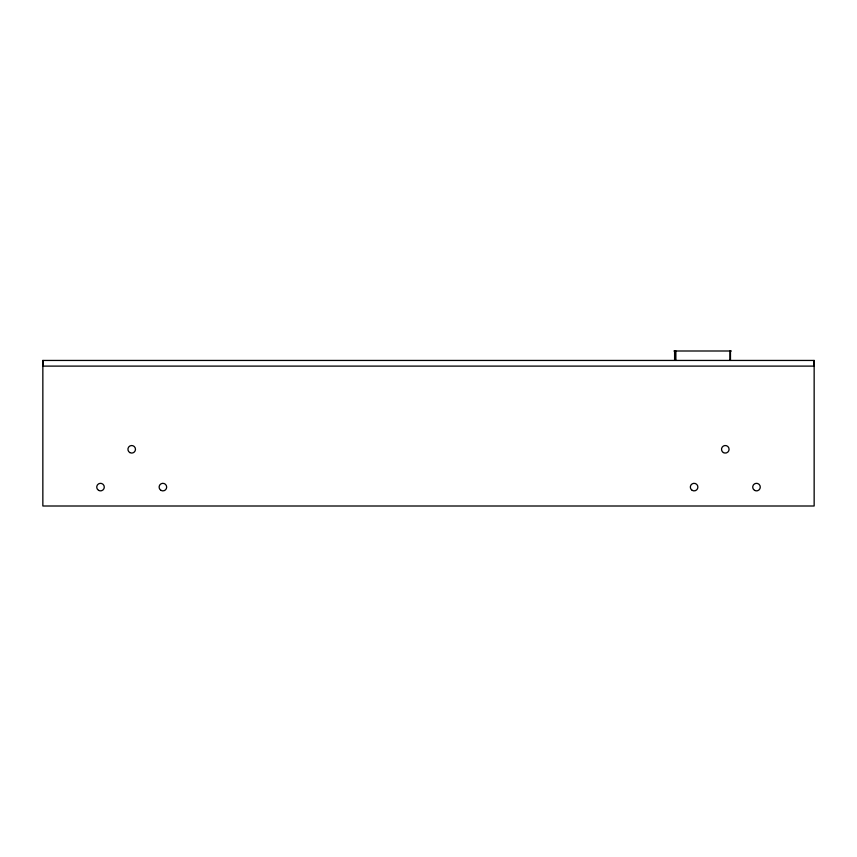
<?xml version="1.0" encoding="UTF-8"?>
<svg xmlns="http://www.w3.org/2000/svg" width="857" height="857" viewBox="0 0 857 857"><rect width="100%" height="100%" fill="white"/><g stroke="black" fill="none" stroke-linecap="round" stroke-linejoin="round"><path stroke-width="1.29" d="M42.85 360.443L42.85 366.11L814.15 366.11L814.15 360.443L42.85 360.443L42.85 506.005L814.15 506.005L814.15 360.443M673.956 350.995L731.332 350.995M730.475 350.995L730.475 360.443M729.982 350.995L729.982 360.443M675.873 350.995L675.873 360.443M674.995 350.995L674.888 360.443M674.791 350.995L674.791 360.443M674.598 350.995L674.598 360.443M129.814 452.571A3.782 3.782 0 0 0 135.481 449.293A3.782 3.782 0 0 0 129.814 446.026A3.782 3.782 0 0 0 129.814 452.571M160.998 490.375A3.782 3.782 0 0 0 166.676 487.108A3.782 3.782 0 0 0 160.998 483.83A3.782 3.782 0 0 0 160.998 490.375M98.619 490.375A3.782 3.782 0 0 0 104.286 487.108A3.782 3.782 0 0 0 98.619 483.83A3.782 3.782 0 0 0 98.619 490.375M723.404 452.571A3.782 3.782 0 0 0 729.082 449.293A3.782 3.782 0 0 0 723.404 446.026A3.782 3.782 0 0 0 723.404 452.571M754.599 490.375A3.782 3.782 0 0 0 760.277 487.108A3.782 3.782 0 0 0 754.599 483.83A3.782 3.782 0 0 0 754.599 490.375M692.22 490.375A3.782 3.782 0 0 0 697.887 487.108A3.782 3.782 0 0 0 692.22 483.83A3.782 3.782 0 0 0 692.22 490.375"/></g></svg>
